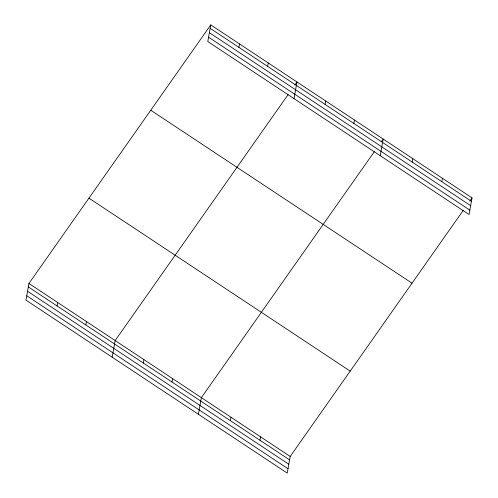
<?xml version="1.0" encoding="UTF-8"?>
<svg xmlns="http://www.w3.org/2000/svg" width="498" height="498" viewBox="0 0 498 498"><rect width="100%" height="100%" fill="white"/><g stroke="black" fill="none" stroke-linecap="round" stroke-linejoin="round"><path stroke-width="0.75" d="M210.766 24.9L207.797 41.552L469.066 214.52L472.029 197.868L210.766 24.9L28.934 283.48L25.971 300.132L287.234 473.1L290.203 456.448L463.14 210.511M57.065 305.928L57.675 302.51M85.805 324.957L86.415 321.534M112.187 357.215L115.156 340.564L288.093 94.62M143.281 363.005L143.891 359.587M172.022 382.034L172.632 378.611M238.897 47.347L239.507 43.924M198.403 414.292L201.373 397.641L374.309 151.697M267.631 66.371L268.241 62.953M230.369 420.661L230.979 417.243M294.019 98.629L296.982 81.977L294.76 85.139M259.981 440.263L260.591 436.846M325.113 104.424L325.723 101.007M353.854 123.454L354.458 120.03M380.235 155.712L383.199 139.06L381.424 141.588M412.201 162.08L412.811 158.663M441.813 181.683L442.417 178.265M469.807 201.024L472.029 197.868M210.156 28.324L471.419 201.285M209.378 32.687L470.641 205.655M208.575 37.188L469.844 210.15M150.763 110.232L412.027 283.2M88.943 198.148L350.206 371.116M28.934 283.48L290.203 456.448M28.324 286.904L289.593 459.872M27.552 291.268L288.815 464.236M26.749 295.768L288.012 468.736"/></g></svg>
